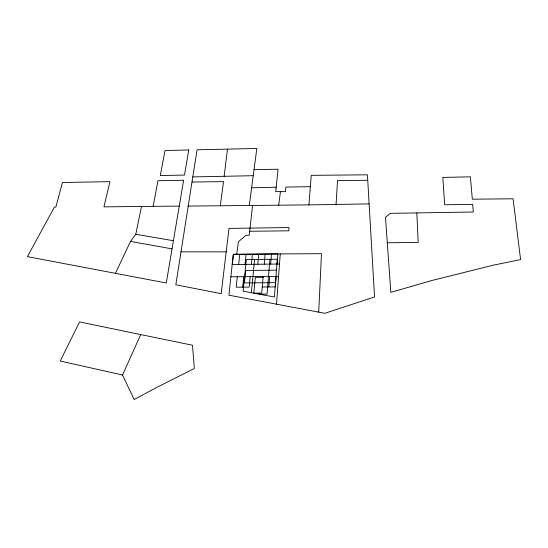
<?xml version="1.0" encoding="UTF-8"?>
<svg xmlns="http://www.w3.org/2000/svg" width="548" height="548" viewBox="0 0 548 548"><rect width="100%" height="100%" fill="white"/><g stroke="black" fill="none" stroke-linecap="round" stroke-linejoin="round"><path stroke-width="0.82" d="M318.71 312.134L321.498 253.676L233.284 254.19L228.92 295.194L324.827 313.292L374.544 296.961L367.42 174.819L311.237 175.339L308.914 204.897L188.211 206.082M336.061 204.438L337.534 180.539L367.735 180.292M276.507 304.174L280.254 253.916M276.171 276.404L275.363 286.899L262.245 287.001M277.117 264.047L277.891 253.943L233.441 254.498L232.29 264.533M269.911 259.307L267.02 294.105L259.115 294.153M268.801 286.953L269.657 276.459M270.671 264.115L271.5 254.025M263.163 276.521L261.711 293.118L253.827 293.166L255.313 277.377L263.095 277.309M264.246 264.184L265.129 254.101M257.827 264.259L258.766 254.183M251.368 292.707L254.567 259.492M250.21 276.637L249.182 287.097L236.167 287.193L237.311 276.754M251.422 264.328L252.416 254.265M242.668 287.145L243.75 276.699M245.031 264.396L246.079 254.341M310.346 186.663L285.933 187.08L285.487 191.663L275.713 191.601L278.076 169.209L254.032 169.661M238.654 264.465L239.75 254.423M252.525 205.664L249.237 235.284L246.114 235.27L238.414 241.723L236.715 254.169M249.278 205.685L256.827 148.467L197.068 149.803L175.819 284.782L221.166 293.68L229.016 228.4L289.029 227.564L288.748 230.824L249.683 231.256M224.132 176.285L227.461 149.125M278.665 205.308L280.473 191.629M220.275 205.877L223.536 181.614L191.999 182.032M153.145 206.356L157.947 180.751L183.614 180.244L166.284 282.987L27.4 256.635L54.43 207.082L55.882 207.076L62.438 182.498L109.956 181.655L103.928 206.863L179.258 206.075M115.429 273.336L130.506 241.421L135.767 234.243L141.507 206.48M122.54 375.01L140.72 334.581L192.506 345.233L194.328 368.489L157.146 387.21L134.144 399.533L122.54 375.01L60.198 361.029L79.583 321.909L140.72 334.581M251.642 187.806L276.178 187.204M192.807 176.908L253.238 175.709M308.914 204.897L369.112 203.883M416.816 212.919L473.349 212.008L472.657 204.404L444.675 204.753L442.811 177.422L470.369 176.826L472.335 199.198L513.072 198.794L520.6 259.615L493.837 265.054L431.495 280.603L390.84 292.365L385.477 217.282L390.395 213.35L416.816 212.919L418.199 242.428L387.299 242.757M232.181 264.54L279.501 264.02M276.452 270.171L245.641 270.479L244.47 282.912L275.493 282.658M230.879 276.815L278.583 276.377M181.011 251.827L226.351 251.868M135.767 234.243L173.415 240.723M130.506 241.421L172.038 248.867M277.295 259.225L274.39 297.002L243.107 291.166L246.367 259.588L277.295 259.225M188.724 149.967L184.491 175.059L160.304 175.538L165.003 150.508L188.724 149.967"/></g></svg>
